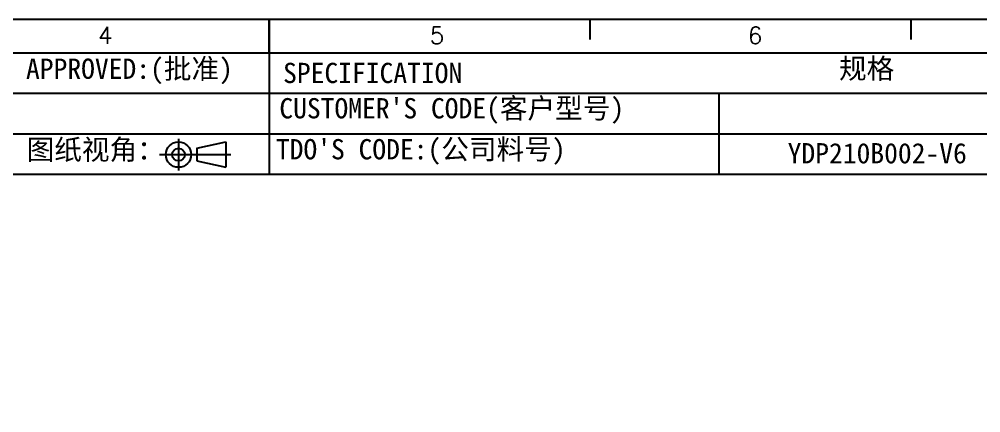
# Model space of a CAD drawing. Header units: millimetres. Extents: x 3800 to 4180, y 866 to 1126.
# Drawn here: x 3953 to 4095.3, y 1067.3 to 1125.5 of the extents above; entities that cross this region are included whole.
import ezdxf

# ---------------------------------------------------------------- set-up
doc = ezdxf.new("R2010")
doc.units = ezdxf.units.MM
doc.layers.add('SAT-图框1', color=7, linetype='Continuous')
doc.styles.get("Standard").update_dxf_attribs({"font": 'txt', "bigfont": 'gbcbig.shx'})

msp = doc.modelspace()

# ---------------------------------------------------------------- linework, layer by layer
for p, q in [((3989.9712, 1120.5426), (3989.9712, 1125.5426)), ((3989.9712, 1125.5426), (3989.9712, 1122.5426)), ((3989.9712, 1125.0426), (3989.9712, 1120.5426)), ((4037.4712, 1125.5426), (4037.4712, 1122.5426)), ((4084.9712, 1125.5426), (4084.9712, 1122.5426)), ((3804.9712, 1120.5426), (4174.9712, 1120.5426)), ((3989.9712, 1120.5426), (3989.9712, 1102.5426)), ((4174.9712, 1114.5426), (3876.106, 1114.5426)), ((4056.5379, 1114.5426), (4056.5379, 1102.5426))]:
    msp.add_line(p, q)
for points in [[(3799.9712, 1125.5426), (4179.9712, 1125.5426), (4179.9712, 865.5426), (3799.9712, 865.5426)], [(3799.9712, 1125.5426), (4179.9712, 1125.5426), (4179.9712, 865.5426), (3799.9712, 865.5426)], [(3804.9712, 1120.5426), (4174.9712, 1120.5426), (4174.9712, 870.5426), (3804.9712, 870.5426)], [(3804.9712, 1120.5426), (4174.9712, 1120.5426), (4174.9712, 1102.5426), (3804.9712, 1102.5426)], [(3804.9712, 1120.5426), (4174.9712, 1120.5426), (4174.9712, 1108.5426), (3804.9712, 1108.5426)]]:
    msp.add_lwpolyline(points, close=True)
at = {"layer": 'SAT-图框1', "color": 0}
for p, q in [((3976.5437, 1107.8356), (3976.5437, 1103.1322)), ((3979.2481, 1106.4226), (3983.5429, 1107.3613)), ((3979.2481, 1106.4226), (3979.2481, 1104.5452)), ((3983.5429, 1107.3613), (3983.5429, 1103.6065)), ((3973.7323, 1105.4839), (3979.8585, 1105.4839)), ((3978.4211, 1105.4839), (3984.3075, 1105.4839)), ((3979.2481, 1104.5452), (3983.5429, 1103.6065))]:
    msp.add_line(p, q, dxfattribs=at)
for radius in [1.8774, 0.9387]:
    msp.add_circle((3976.5437, 1105.4839), radius, dxfattribs=at)

# ---------------------------------------------------------------- texts
at = {"attachment_point": 1}
for s, insert, char_height, width in [('4', (3964.6273, 1124.3914), 2.5, 2.036459), ('5', (4013.7529, 1124.3914), 2.5, 2.036459), ('6', (4060.8475, 1124.3914), 2.5, 2.036459), ('{\\fSimSun|b0|i0|c134|p2;APPROVED\\fSimSun|b0|i0|c0|p2;:(\\fSimSun|b0|i0|c134|p2;批准\\fSimSun|b0|i0|c0|p2;)}', (3953.9629, 1119.7139), 3, 68.934533), ('{\\fSimSun|b0|i0|c134|p2;SPECIFICATION}', (3992.0299, 1119.087), 3, 68.934533), ('{\\fSimSun|b0|i0|c134|p2;规格}', (4074.3466, 1119.7425), 3, 68.934533), ("{\\fSimSun|b0|i0|c134|p2;CUSTOMER'S CODE(客户型号)}", (3991.4751, 1113.8558), 3, 68.934533), ('{\\fSimSun|b0|i0|c134|p2;图纸视角：}', (3954.055, 1107.7337), 3, 68.934533), ("{\\fSimSun|b0|i0|c134|p2;TDO'S CODE:(公司料号)}", (3990.9641, 1107.7882), 3, 68.934533)]:
    msp.add_mtext(s, dxfattribs=dict(at, insert=insert, char_height=char_height, width=width))
at = {"color": 1, "insert": (4066.7411, 1107.1967), "char_height": 3, "width": 68.934533, "attachment_point": 1}
msp.add_mtext('{\\fSimSun|b0|i0|c134|p2;YDP210B002-V6}', dxfattribs=at)

doc.saveas('drawing.dxf')
